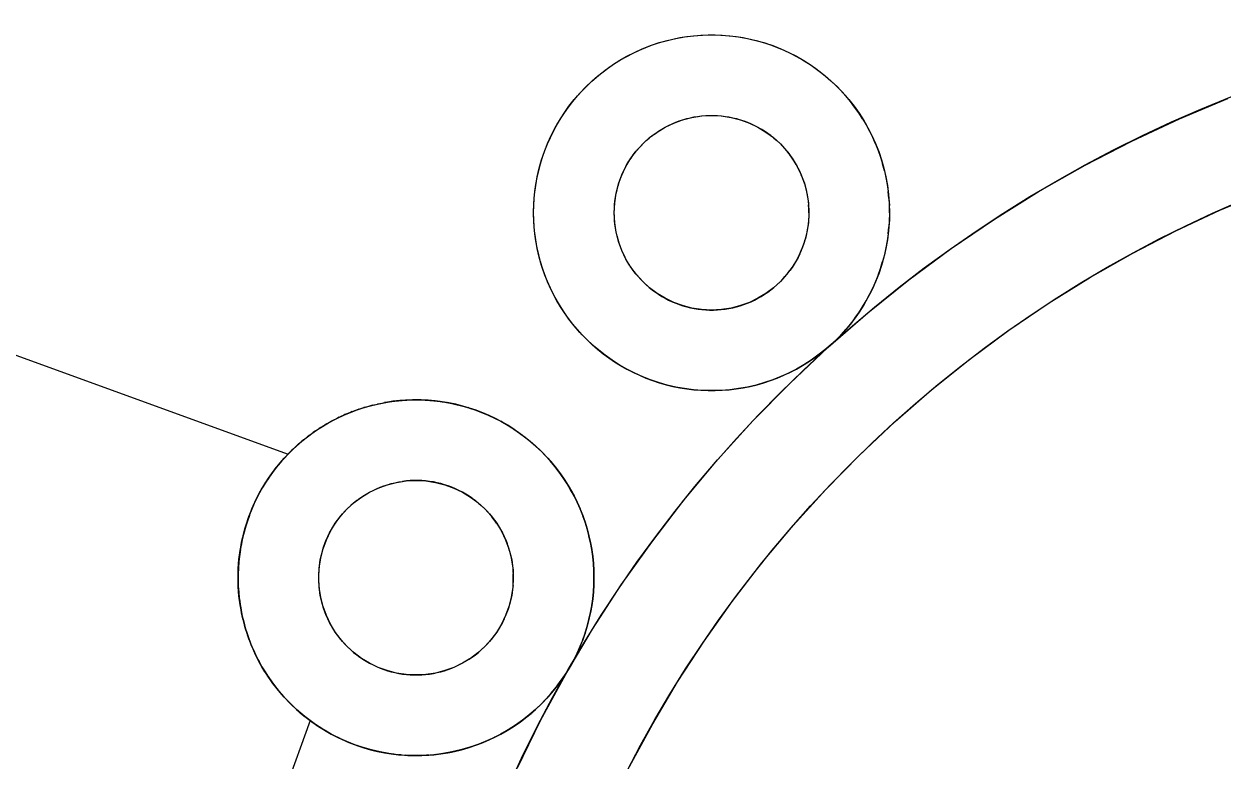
# Model space of a CAD drawing. Header units: millimetres. Extents: x -55 to 176, y -160 to 36.
# Drawn here: x -30.43 to -8.87, y 10.2 to 23.46 of the extents above; entities that cross this region are included whole.
import ezdxf

# ---------------------------------------------------------------- set-up
doc = ezdxf.new("R2010")
doc.units = ezdxf.units.MM
doc.layers.add('XY', color=7, linetype='Continuous')

msp = doc.modelspace()

# ---------------------------------------------------------------- linework, layer by layer
for centre, radius in [((0, 0), 23.8), ((-18.067, 20.065), 3.2), ((0, 0), 22), ((-18.067, 20.065), 1.75), ((-23.383, 13.5), 3.2), ((-23.383, 13.5), 1.75)]:
    msp.add_circle(centre, radius)
at = {"layer": 'XY'}
for p, q in [((-19.247, 23.039), (-19.128, 23.084)), ((-19.128, 23.084), (-19.007, 23.124)), ((-19.007, 23.124), (-18.885, 23.159)), ((-18.885, 23.159), (-18.761, 23.189)), ((-18.761, 23.189), (-18.636, 23.214)), ((-18.636, 23.214), (-18.51, 23.234)), ((-18.51, 23.234), (-18.384, 23.249)), ((-18.384, 23.249), (-18.257, 23.259)), ((-18.257, 23.259), (-18.13, 23.264)), ((-18.13, 23.264), (-18.003, 23.264)), ((-18.003, 23.264), (-17.876, 23.259)), ((-17.876, 23.259), (-17.749, 23.249)), ((-17.749, 23.249), (-17.623, 23.234)), ((-17.623, 23.234), (-17.497, 23.214)), ((-17.497, 23.214), (-17.372, 23.189)), ((-17.372, 23.189), (-17.249, 23.159)), ((-17.249, 23.159), (-17.126, 23.124)), ((-17.126, 23.124), (-17.005, 23.084)), ((-17.005, 23.084), (-16.886, 23.039)), ((-19.703, 22.815), (-19.593, 22.878)), ((-19.593, 22.878), (-19.479, 22.936)), ((-19.479, 22.936), (-19.364, 22.99)), ((-19.364, 22.99), (-19.247, 23.039)), ((-16.886, 23.039), (-16.769, 22.99)), ((-16.769, 22.99), (-16.654, 22.936)), ((-16.654, 22.936), (-16.541, 22.878)), ((-16.541, 22.878), (-16.43, 22.815)), ((-20.019, 22.6), (-19.916, 22.676)), ((-19.916, 22.676), (-19.811, 22.747)), ((-19.811, 22.747), (-19.703, 22.815)), ((-16.43, 22.815), (-16.322, 22.747)), ((-16.322, 22.747), (-16.217, 22.676)), ((-16.217, 22.676), (-16.114, 22.6)), ((-20.307, 22.35), (-20.214, 22.437)), ((-20.214, 22.437), (-20.118, 22.521)), ((-20.118, 22.521), (-20.019, 22.6)), ((-16.114, 22.6), (-16.015, 22.521)), ((-16.015, 22.521), (-15.919, 22.437)), ((-15.826, 22.35), (-15.919, 22.437)), ((-20.481, 22.165), (-20.396, 22.259)), ((-20.396, 22.259), (-20.307, 22.35)), ((-15.737, 22.259), (-15.826, 22.35)), ((-15.652, 22.165), (-15.737, 22.259)), ((-20.64, 21.966), (-20.563, 22.067)), ((-20.563, 22.067), (-20.481, 22.165)), ((-15.57, 22.067), (-15.652, 22.165)), ((-15.493, 21.966), (-15.57, 22.067)), ((-9.652, 21.755), (-8.779, 22.122)), ((-20.783, 21.756), (-20.714, 21.863)), ((-20.714, 21.863), (-20.64, 21.966)), ((-18.446, 21.773), (-18.378, 21.787)), ((-18.378, 21.787), (-18.309, 21.798)), ((-18.309, 21.798), (-18.24, 21.806)), ((-18.24, 21.806), (-18.171, 21.812)), ((-18.171, 21.812), (-18.101, 21.815)), ((-18.101, 21.815), (-18.032, 21.815)), ((-18.032, 21.815), (-17.962, 21.812)), ((-17.962, 21.812), (-17.893, 21.806)), ((-17.893, 21.806), (-17.824, 21.798)), ((-17.824, 21.798), (-17.755, 21.787)), ((-17.755, 21.787), (-17.687, 21.773)), ((-15.419, 21.863), (-15.493, 21.966)), ((-15.35, 21.756), (-15.419, 21.863)), ((-20.909, 21.535), (-20.848, 21.647)), ((-20.848, 21.647), (-20.783, 21.756)), ((-19.021, 21.532), (-18.962, 21.569)), ((-18.962, 21.569), (-18.901, 21.603)), ((-18.901, 21.603), (-18.839, 21.635)), ((-18.839, 21.635), (-18.776, 21.665)), ((-18.776, 21.665), (-18.712, 21.692)), ((-18.712, 21.692), (-18.647, 21.716)), ((-18.647, 21.716), (-18.581, 21.738)), ((-18.581, 21.738), (-18.514, 21.757)), ((-18.514, 21.757), (-18.446, 21.773)), ((-17.687, 21.773), (-17.619, 21.757)), ((-17.619, 21.757), (-17.552, 21.738)), ((-17.552, 21.738), (-17.486, 21.716)), ((-17.486, 21.716), (-17.421, 21.692)), ((-17.421, 21.692), (-17.357, 21.665)), ((-17.357, 21.665), (-17.294, 21.635)), ((-17.294, 21.635), (-17.232, 21.603)), ((-17.232, 21.603), (-17.172, 21.569)), ((-17.112, 21.532), (-17.172, 21.569)), ((-15.35, 21.756), (-15.285, 21.647)), ((-15.285, 21.647), (-15.224, 21.535)), ((-10.509, 21.354), (-9.652, 21.755)), ((-21.017, 21.304), (-20.965, 21.42)), ((-20.965, 21.42), (-20.909, 21.535)), ((-19.292, 21.315), (-19.241, 21.362)), ((-19.241, 21.362), (-19.188, 21.408)), ((-19.188, 21.408), (-19.134, 21.452)), ((-19.134, 21.452), (-19.078, 21.493)), ((-19.078, 21.493), (-19.021, 21.532)), ((-17.055, 21.493), (-17.112, 21.532)), ((-16.999, 21.452), (-17.055, 21.493)), ((-16.999, 21.452), (-16.945, 21.408)), ((-16.945, 21.408), (-16.892, 21.362)), ((-16.841, 21.315), (-16.892, 21.362)), ((-15.224, 21.535), (-15.168, 21.42)), ((-15.116, 21.304), (-15.168, 21.42)), ((-11.349, 20.92), (-10.509, 21.354)), ((-21.106, 21.066), (-21.064, 21.186)), ((-21.064, 21.186), (-21.017, 21.304)), ((-19.474, 21.105), (-19.432, 21.16)), ((-19.432, 21.16), (-19.387, 21.213)), ((-19.387, 21.213), (-19.34, 21.265)), ((-19.34, 21.265), (-19.292, 21.315)), ((-16.793, 21.265), (-16.841, 21.315)), ((-16.793, 21.265), (-16.746, 21.213)), ((-16.746, 21.213), (-16.701, 21.16)), ((-16.701, 21.16), (-16.659, 21.105)), ((-15.116, 21.304), (-15.069, 21.186)), ((-15.069, 21.186), (-15.027, 21.066)), ((-21.176, 20.821), (-21.143, 20.944)), ((-21.143, 20.944), (-21.106, 21.066)), ((-19.621, 20.869), (-19.588, 20.93)), ((-19.588, 20.93), (-19.552, 20.99)), ((-19.552, 20.99), (-19.514, 21.048)), ((-19.514, 21.048), (-19.474, 21.105)), ((-16.619, 21.048), (-16.659, 21.105)), ((-16.581, 20.99), (-16.619, 21.048)), ((-16.545, 20.93), (-16.581, 20.99)), ((-16.512, 20.869), (-16.545, 20.93)), ((-15.027, 21.066), (-14.99, 20.944)), ((-14.957, 20.821), (-14.99, 20.944)), ((-12.172, 20.452), (-11.349, 20.92)), ((-21.203, 20.697), (-21.176, 20.821)), ((-19.706, 20.678), (-19.68, 20.743)), ((-19.68, 20.743), (-19.652, 20.806)), ((-19.652, 20.806), (-19.621, 20.869)), ((-16.512, 20.869), (-16.481, 20.806)), ((-16.481, 20.806), (-16.453, 20.743)), ((-16.427, 20.678), (-16.453, 20.743)), ((-14.957, 20.821), (-14.93, 20.697)), ((-21.244, 20.446), (-21.226, 20.572)), ((-21.226, 20.572), (-21.203, 20.697)), ((-19.767, 20.479), (-19.749, 20.546)), ((-19.749, 20.546), (-19.729, 20.612)), ((-19.729, 20.612), (-19.706, 20.678)), ((-16.404, 20.612), (-16.427, 20.678)), ((-16.404, 20.612), (-16.384, 20.546)), ((-16.384, 20.546), (-16.366, 20.479)), ((-14.93, 20.697), (-14.907, 20.572)), ((-14.907, 20.572), (-14.889, 20.446)), ((-38.561, 20.407), (-25.684, 15.724)), ((-21.264, 20.192), (-21.256, 20.319)), ((-21.256, 20.319), (-21.244, 20.446)), ((-19.811, 20.204), (-19.804, 20.273)), ((-19.804, 20.273), (-19.794, 20.342)), ((-19.794, 20.342), (-19.782, 20.411)), ((-19.782, 20.411), (-19.767, 20.479)), ((-16.366, 20.479), (-16.351, 20.411)), ((-16.351, 20.411), (-16.339, 20.342)), ((-16.339, 20.342), (-16.329, 20.273)), ((-16.329, 20.273), (-16.322, 20.204)), ((-14.877, 20.319), (-14.889, 20.446)), ((-14.877, 20.319), (-14.869, 20.192)), ((-12.976, 19.952), (-12.172, 20.452)), ((-8.922, 20.11), (-8.115, 20.449)), ((-21.267, 20.065), (-21.264, 20.192)), ((-21.264, 19.938), (-21.267, 20.065)), ((-19.817, 20.065), (-19.815, 20.134)), ((-19.815, 19.995), (-19.817, 20.065)), ((-19.815, 20.134), (-19.811, 20.204)), ((-16.318, 20.134), (-16.322, 20.204)), ((-16.317, 20.065), (-16.318, 20.134)), ((-16.317, 20.065), (-16.318, 19.995)), ((-14.867, 20.065), (-14.869, 20.192)), ((-14.867, 20.065), (-14.869, 19.938)), ((-9.714, 19.739), (-8.922, 20.11)), ((-21.256, 19.811), (-21.264, 19.938)), ((-19.811, 19.926), (-19.815, 19.995)), ((-19.804, 19.857), (-19.811, 19.926)), ((-19.794, 19.788), (-19.804, 19.857)), ((-16.329, 19.857), (-16.339, 19.788)), ((-16.322, 19.926), (-16.329, 19.857)), ((-16.318, 19.995), (-16.322, 19.926)), ((-14.869, 19.938), (-14.877, 19.811)), ((-13.759, 19.42), (-12.976, 19.952)), ((-21.244, 19.684), (-21.256, 19.811)), ((-21.226, 19.558), (-21.244, 19.684)), ((-19.782, 19.719), (-19.794, 19.788)), ((-19.767, 19.651), (-19.782, 19.719)), ((-19.749, 19.584), (-19.767, 19.651)), ((-16.366, 19.651), (-16.384, 19.584)), ((-16.351, 19.719), (-16.366, 19.651)), ((-16.339, 19.788), (-16.351, 19.719)), ((-14.889, 19.684), (-14.907, 19.558)), ((-14.889, 19.684), (-14.877, 19.811)), ((-10.491, 19.337), (-9.714, 19.739)), ((-21.203, 19.433), (-21.226, 19.558)), ((-21.176, 19.309), (-21.203, 19.433)), ((-19.729, 19.518), (-19.749, 19.584)), ((-19.706, 19.452), (-19.729, 19.518)), ((-19.68, 19.387), (-19.706, 19.452)), ((-16.453, 19.387), (-16.427, 19.452)), ((-16.427, 19.452), (-16.404, 19.518)), ((-16.404, 19.518), (-16.384, 19.584)), ((-14.93, 19.433), (-14.957, 19.309)), ((-14.907, 19.558), (-14.93, 19.433)), ((-14.52, 18.858), (-13.759, 19.42)), ((-21.143, 19.186), (-21.176, 19.309)), ((-19.652, 19.324), (-19.68, 19.387)), ((-19.621, 19.261), (-19.652, 19.324)), ((-19.588, 19.2), (-19.621, 19.261)), ((-19.552, 19.14), (-19.588, 19.2)), ((-16.545, 19.2), (-16.581, 19.14)), ((-16.512, 19.261), (-16.545, 19.2)), ((-16.481, 19.324), (-16.512, 19.261)), ((-16.481, 19.324), (-16.453, 19.387)), ((-14.957, 19.309), (-14.99, 19.186)), ((-11.252, 18.905), (-10.491, 19.337)), ((-21.106, 19.064), (-21.143, 19.186)), ((-21.064, 18.944), (-21.106, 19.064)), ((-19.514, 19.082), (-19.552, 19.14)), ((-19.474, 19.025), (-19.514, 19.082)), ((-19.432, 18.97), (-19.474, 19.025)), ((-16.701, 18.97), (-16.659, 19.025)), ((-16.619, 19.082), (-16.659, 19.025)), ((-16.581, 19.14), (-16.619, 19.082)), ((-15.069, 18.944), (-15.027, 19.064)), ((-15.027, 19.064), (-14.99, 19.186)), ((-21.017, 18.826), (-21.064, 18.944)), ((-20.965, 18.709), (-21.017, 18.826)), ((-19.387, 18.917), (-19.432, 18.97)), ((-19.34, 18.865), (-19.387, 18.917)), ((-19.292, 18.815), (-19.34, 18.865)), ((-19.292, 18.815), (-19.241, 18.768)), ((-19.241, 18.768), (-19.188, 18.722)), ((-16.945, 18.722), (-16.892, 18.768)), ((-16.892, 18.768), (-16.841, 18.815)), ((-16.841, 18.815), (-16.793, 18.865)), ((-16.793, 18.865), (-16.746, 18.917)), ((-16.746, 18.917), (-16.701, 18.97)), ((-15.258, 18.266), (-14.52, 18.858)), ((-15.116, 18.826), (-15.168, 18.709)), ((-15.069, 18.944), (-15.116, 18.826)), ((-11.994, 18.443), (-11.252, 18.905)), ((-20.909, 18.595), (-20.965, 18.709)), ((-20.848, 18.483), (-20.909, 18.595)), ((-19.188, 18.722), (-19.134, 18.678)), ((-19.134, 18.678), (-19.078, 18.637)), ((-19.078, 18.637), (-19.021, 18.598)), ((-19.021, 18.598), (-18.962, 18.561)), ((-18.962, 18.561), (-18.901, 18.527)), ((-17.232, 18.527), (-17.172, 18.561)), ((-17.172, 18.561), (-17.112, 18.598)), ((-17.112, 18.598), (-17.055, 18.637)), ((-17.055, 18.637), (-16.999, 18.678)), ((-16.999, 18.678), (-16.945, 18.722)), ((-15.285, 18.483), (-15.224, 18.595)), ((-15.168, 18.709), (-15.224, 18.595)), ((-20.783, 18.374), (-20.848, 18.483)), ((-20.714, 18.267), (-20.783, 18.374)), ((-18.901, 18.527), (-18.839, 18.495)), ((-18.839, 18.495), (-18.776, 18.465)), ((-18.776, 18.465), (-18.712, 18.438)), ((-18.712, 18.438), (-18.647, 18.414)), ((-18.647, 18.414), (-18.581, 18.392)), ((-18.581, 18.392), (-18.514, 18.373)), ((-18.514, 18.373), (-18.446, 18.357)), ((-18.446, 18.357), (-18.378, 18.343)), ((-18.378, 18.343), (-18.309, 18.332)), ((-18.309, 18.332), (-18.24, 18.324)), ((-17.893, 18.324), (-17.824, 18.332)), ((-17.824, 18.332), (-17.755, 18.343)), ((-17.755, 18.343), (-17.687, 18.357)), ((-17.687, 18.357), (-17.619, 18.373)), ((-17.619, 18.373), (-17.552, 18.392)), ((-17.552, 18.392), (-17.486, 18.414)), ((-17.486, 18.414), (-17.421, 18.438)), ((-17.421, 18.438), (-17.357, 18.465)), ((-17.357, 18.465), (-17.294, 18.495)), ((-17.294, 18.495), (-17.232, 18.527)), ((-15.419, 18.267), (-15.35, 18.374)), ((-15.35, 18.374), (-15.285, 18.483)), ((-12.718, 17.951), (-11.994, 18.443)), ((-20.64, 18.163), (-20.714, 18.267)), ((-20.563, 18.063), (-20.64, 18.163)), ((-18.24, 18.324), (-18.171, 18.318)), ((-18.171, 18.318), (-18.101, 18.315)), ((-18.101, 18.315), (-18.032, 18.315)), ((-18.032, 18.315), (-17.962, 18.318)), ((-17.962, 18.318), (-17.893, 18.324)), ((-15.972, 17.645), (-15.258, 18.266)), ((-15.493, 18.163), (-15.57, 18.063)), ((-15.493, 18.163), (-15.419, 18.267)), ((-20.481, 17.965), (-20.563, 18.063)), ((-20.396, 17.871), (-20.481, 17.965)), ((-15.737, 17.871), (-15.652, 17.965)), ((-15.57, 18.063), (-15.652, 17.965)), ((-13.422, 17.432), (-12.718, 17.951)), ((-20.307, 17.78), (-20.396, 17.871)), ((-20.307, 17.78), (-20.214, 17.693)), ((-20.214, 17.693), (-20.118, 17.609)), ((-16.015, 17.609), (-15.919, 17.693)), ((-15.919, 17.693), (-15.826, 17.78)), ((-15.826, 17.78), (-15.737, 17.871)), ((-20.118, 17.609), (-20.019, 17.529)), ((-20.019, 17.529), (-19.916, 17.454)), ((-16.661, 16.996), (-15.972, 17.645)), ((-16.217, 17.454), (-16.114, 17.529)), ((-16.114, 17.529), (-16.015, 17.609)), ((-19.916, 17.454), (-19.811, 17.382)), ((-19.811, 17.382), (-19.703, 17.315)), ((-19.703, 17.315), (-19.593, 17.252)), ((-16.541, 17.252), (-16.43, 17.315)), ((-16.43, 17.315), (-16.322, 17.382)), ((-16.322, 17.382), (-16.217, 17.454)), ((-14.104, 16.884), (-13.422, 17.432)), ((-19.593, 17.252), (-19.479, 17.194)), ((-19.479, 17.194), (-19.364, 17.14)), ((-19.364, 17.14), (-19.247, 17.091)), ((-19.247, 17.091), (-19.128, 17.046)), ((-19.128, 17.046), (-19.007, 17.006)), ((-17.126, 17.006), (-17.005, 17.046)), ((-17.005, 17.046), (-16.886, 17.091)), ((-16.886, 17.091), (-16.769, 17.14)), ((-16.769, 17.14), (-16.654, 17.194)), ((-16.654, 17.194), (-16.541, 17.252)), ((-19.007, 17.006), (-18.885, 16.971)), ((-18.885, 16.971), (-18.761, 16.941)), ((-18.761, 16.941), (-18.636, 16.916)), ((-18.636, 16.916), (-18.51, 16.896)), ((-18.51, 16.896), (-18.384, 16.881)), ((-18.384, 16.881), (-18.257, 16.871)), ((-18.257, 16.871), (-18.13, 16.866)), ((-18.13, 16.866), (-18.003, 16.866)), ((-18.003, 16.866), (-17.876, 16.871)), ((-17.876, 16.871), (-17.749, 16.881)), ((-17.749, 16.881), (-17.623, 16.896)), ((-17.623, 16.896), (-17.497, 16.916)), ((-17.497, 16.916), (-17.372, 16.941)), ((-17.372, 16.941), (-17.249, 16.971)), ((-17.324, 16.32), (-16.661, 16.996)), ((-17.249, 16.971), (-17.126, 17.006)), ((-14.764, 16.31), (-14.104, 16.884)), ((-24.201, 16.594), (-24.077, 16.624)), ((-24.17, 16.602), (-24.047, 16.63)), ((-24.17, 16.602), (-24.077, 16.624)), ((-24.077, 16.624), (-23.952, 16.649)), ((-24.047, 16.63), (-24.077, 16.624)), ((-24.047, 16.63), (-23.923, 16.654)), ((-24.047, 16.63), (-23.952, 16.649)), ((-23.952, 16.649), (-23.827, 16.669)), ((-23.923, 16.654), (-23.952, 16.649)), ((-23.798, 16.673), (-23.923, 16.654)), ((-23.923, 16.654), (-23.827, 16.669)), ((-23.827, 16.669), (-23.7, 16.684)), ((-23.798, 16.673), (-23.827, 16.669)), ((-23.672, 16.687), (-23.798, 16.673)), ((-23.798, 16.673), (-23.7, 16.684)), ((-23.7, 16.684), (-23.573, 16.694)), ((-23.672, 16.687), (-23.7, 16.684)), ((-23.546, 16.696), (-23.672, 16.687)), ((-23.672, 16.687), (-23.573, 16.694)), ((-23.573, 16.694), (-23.446, 16.699)), ((-23.546, 16.696), (-23.573, 16.694)), ((-23.419, 16.7), (-23.546, 16.696)), ((-23.546, 16.696), (-23.446, 16.699)), ((-23.419, 16.7), (-23.446, 16.699)), ((-23.446, 16.699), (-23.319, 16.699)), ((-23.292, 16.699), (-23.419, 16.7)), ((-23.419, 16.7), (-23.319, 16.699)), ((-23.292, 16.699), (-23.319, 16.699)), ((-23.319, 16.699), (-23.192, 16.694)), ((-23.166, 16.693), (-23.292, 16.699)), ((-23.292, 16.699), (-23.192, 16.694)), ((-23.166, 16.693), (-23.192, 16.694)), ((-23.192, 16.694), (-23.065, 16.684)), ((-23.04, 16.682), (-23.166, 16.693)), ((-23.166, 16.693), (-23.065, 16.684)), ((-23.04, 16.682), (-23.065, 16.684)), ((-23.065, 16.684), (-22.939, 16.669)), ((-22.914, 16.666), (-23.04, 16.682)), ((-23.04, 16.682), (-22.939, 16.669)), ((-22.914, 16.666), (-22.939, 16.669)), ((-22.939, 16.669), (-22.813, 16.649)), ((-22.79, 16.645), (-22.914, 16.666)), ((-22.914, 16.666), (-22.813, 16.649)), ((-22.79, 16.645), (-22.813, 16.649)), ((-22.813, 16.649), (-22.688, 16.624)), ((-22.666, 16.619), (-22.79, 16.645)), ((-22.79, 16.645), (-22.688, 16.624)), ((-22.666, 16.619), (-22.688, 16.624)), ((-22.688, 16.624), (-22.565, 16.594)), ((-22.543, 16.588), (-22.666, 16.619)), ((-22.666, 16.619), (-22.565, 16.594)), ((-24.796, 16.371), (-24.68, 16.425)), ((-24.764, 16.386), (-24.649, 16.439)), ((-24.764, 16.386), (-24.68, 16.425)), ((-24.68, 16.425), (-24.563, 16.474)), ((-24.649, 16.439), (-24.68, 16.425)), ((-24.649, 16.439), (-24.532, 16.487)), ((-24.649, 16.439), (-24.563, 16.474)), ((-24.563, 16.474), (-24.444, 16.519)), ((-24.532, 16.487), (-24.563, 16.474)), ((-24.532, 16.487), (-24.413, 16.53)), ((-24.532, 16.487), (-24.444, 16.519)), ((-24.444, 16.519), (-24.323, 16.559)), ((-24.413, 16.53), (-24.444, 16.519)), ((-24.413, 16.53), (-24.292, 16.568)), ((-24.413, 16.53), (-24.323, 16.559)), ((-24.323, 16.559), (-24.201, 16.594)), ((-24.292, 16.568), (-24.323, 16.559)), ((-24.292, 16.568), (-24.17, 16.602)), ((-24.292, 16.568), (-24.201, 16.594)), ((-24.17, 16.602), (-24.201, 16.594)), ((-22.543, 16.588), (-22.565, 16.594)), ((-22.565, 16.594), (-22.442, 16.559)), ((-22.422, 16.552), (-22.543, 16.588)), ((-22.543, 16.588), (-22.442, 16.559)), ((-22.422, 16.552), (-22.442, 16.559)), ((-22.442, 16.559), (-22.322, 16.519)), ((-22.302, 16.512), (-22.422, 16.552)), ((-22.422, 16.552), (-22.322, 16.519)), ((-22.302, 16.512), (-22.322, 16.519)), ((-22.322, 16.519), (-22.202, 16.474)), ((-22.183, 16.467), (-22.302, 16.512)), ((-22.302, 16.512), (-22.202, 16.474)), ((-22.183, 16.467), (-22.202, 16.474)), ((-22.202, 16.474), (-22.085, 16.425)), ((-22.067, 16.417), (-22.183, 16.467)), ((-22.183, 16.467), (-22.085, 16.425)), ((-22.067, 16.417), (-22.085, 16.425)), ((-22.085, 16.425), (-21.97, 16.371)), ((-21.953, 16.363), (-22.067, 16.417)), ((-22.067, 16.417), (-21.97, 16.371)), ((-25.233, 16.111), (-25.127, 16.183)), ((-25.202, 16.133), (-25.096, 16.203)), ((-25.202, 16.133), (-25.127, 16.183)), ((-25.127, 16.183), (-25.019, 16.25)), ((-25.096, 16.203), (-25.127, 16.183)), ((-25.096, 16.203), (-24.988, 16.268)), ((-25.096, 16.203), (-25.019, 16.25)), ((-25.019, 16.25), (-24.909, 16.313)), ((-24.988, 16.268), (-25.019, 16.25)), ((-24.988, 16.268), (-24.877, 16.329)), ((-24.988, 16.268), (-24.909, 16.313)), ((-24.909, 16.313), (-24.796, 16.371)), ((-24.877, 16.329), (-24.909, 16.313)), ((-24.877, 16.329), (-24.764, 16.386)), ((-24.877, 16.329), (-24.796, 16.371)), ((-24.764, 16.386), (-24.796, 16.371)), ((-21.953, 16.363), (-21.97, 16.371)), ((-21.97, 16.371), (-21.857, 16.313)), ((-21.841, 16.304), (-21.953, 16.363)), ((-21.953, 16.363), (-21.857, 16.313)), ((-21.841, 16.304), (-21.857, 16.313)), ((-21.857, 16.313), (-21.746, 16.25)), ((-21.731, 16.241), (-21.841, 16.304)), ((-21.841, 16.304), (-21.746, 16.25)), ((-21.731, 16.241), (-21.746, 16.25)), ((-21.746, 16.25), (-21.638, 16.183)), ((-21.624, 16.173), (-21.731, 16.241)), ((-21.731, 16.241), (-21.638, 16.183)), ((-21.624, 16.173), (-21.638, 16.183)), ((-21.638, 16.183), (-21.533, 16.111)), ((-17.959, 15.618), (-17.324, 16.32)), ((-15.401, 15.71), (-14.764, 16.31)), ((-25.501, 15.899), (-25.404, 15.981)), ((-25.434, 15.956), (-25.335, 16.035)), ((-25.404, 15.981), (-25.434, 15.956)), ((-25.404, 15.981), (-25.305, 16.059)), ((-25.404, 15.981), (-25.335, 16.035)), ((-25.335, 16.035), (-25.233, 16.111)), ((-25.305, 16.059), (-25.335, 16.035)), ((-25.305, 16.059), (-25.202, 16.133)), ((-25.305, 16.059), (-25.233, 16.111)), ((-25.202, 16.133), (-25.233, 16.111)), ((-21.624, 16.173), (-21.519, 16.102)), ((-21.624, 16.173), (-21.533, 16.111)), ((-21.519, 16.102), (-21.533, 16.111)), ((-21.533, 16.111), (-21.43, 16.035)), ((-21.519, 16.102), (-21.418, 16.026)), ((-21.519, 16.102), (-21.43, 16.035)), ((-21.418, 16.026), (-21.43, 16.035)), ((-21.43, 16.035), (-21.331, 15.956)), ((-21.418, 16.026), (-21.32, 15.946)), ((-21.418, 16.026), (-21.331, 15.956)), ((-25.712, 15.694), (-25.623, 15.785)), ((-25.684, 15.724), (-25.594, 15.813)), ((-25.684, 15.724), (-25.623, 15.785)), ((-25.623, 15.785), (-25.53, 15.872)), ((-25.594, 15.813), (-25.623, 15.785)), ((-25.594, 15.813), (-25.501, 15.899)), ((-25.594, 15.813), (-25.53, 15.872)), ((-25.53, 15.872), (-25.434, 15.956)), ((-25.501, 15.899), (-25.53, 15.872)), ((-25.501, 15.899), (-25.434, 15.956)), ((-21.32, 15.946), (-21.331, 15.956)), ((-21.331, 15.956), (-21.235, 15.872)), ((-21.32, 15.946), (-21.225, 15.863)), ((-21.32, 15.946), (-21.235, 15.872)), ((-21.225, 15.863), (-21.235, 15.872)), ((-21.235, 15.872), (-21.143, 15.785)), ((-21.225, 15.863), (-21.133, 15.776)), ((-21.225, 15.863), (-21.143, 15.785)), ((-21.133, 15.776), (-21.143, 15.785)), ((-21.053, 15.694), (-21.143, 15.785)), ((-21.133, 15.776), (-21.045, 15.685)), ((-21.133, 15.776), (-21.053, 15.694)), ((-25.826, 15.567), (-25.895, 15.482)), ((-25.879, 15.502), (-25.797, 15.6)), ((-25.879, 15.502), (-25.826, 15.567)), ((-25.756, 15.646), (-25.826, 15.567)), ((-25.797, 15.6), (-25.826, 15.567)), ((-25.684, 15.724), (-25.797, 15.6)), ((-25.797, 15.6), (-25.712, 15.694)), ((-25.797, 15.6), (-25.756, 15.646)), ((-25.684, 15.724), (-25.756, 15.646)), ((-25.684, 15.724), (-25.712, 15.694)), ((-21.045, 15.685), (-21.053, 15.694)), ((-20.968, 15.6), (-21.053, 15.694)), ((-21.045, 15.685), (-20.96, 15.591)), ((-21.045, 15.685), (-20.968, 15.6)), ((-20.96, 15.591), (-20.968, 15.6)), ((-20.887, 15.502), (-20.968, 15.6)), ((-20.96, 15.591), (-20.879, 15.493)), ((-20.96, 15.591), (-20.887, 15.502)), ((-18.565, 14.892), (-17.959, 15.618)), ((-16.013, 15.086), (-15.401, 15.71)), ((-26.03, 15.298), (-25.956, 15.401)), ((-25.961, 15.395), (-26.024, 15.307)), ((-25.895, 15.482), (-25.961, 15.395)), ((-25.956, 15.401), (-25.961, 15.395)), ((-25.956, 15.401), (-25.879, 15.502)), ((-25.956, 15.401), (-25.895, 15.482)), ((-25.879, 15.502), (-25.895, 15.482)), ((-20.879, 15.493), (-20.887, 15.502)), ((-20.809, 15.401), (-20.887, 15.502)), ((-20.879, 15.493), (-20.802, 15.393)), ((-20.879, 15.493), (-20.809, 15.401)), ((-20.802, 15.393), (-20.809, 15.401)), ((-20.735, 15.298), (-20.809, 15.401)), ((-20.802, 15.393), (-20.73, 15.289)), ((-20.802, 15.393), (-20.735, 15.298)), ((-26.141, 15.123), (-26.195, 15.028)), ((-26.165, 15.082), (-26.099, 15.191)), ((-26.165, 15.082), (-26.141, 15.123)), ((-26.084, 15.216), (-26.141, 15.123)), ((-26.099, 15.191), (-26.141, 15.123)), ((-26.099, 15.191), (-26.03, 15.298)), ((-26.099, 15.191), (-26.084, 15.216)), ((-26.024, 15.307), (-26.084, 15.216)), ((-26.03, 15.298), (-26.084, 15.216)), ((-26.03, 15.298), (-26.024, 15.307)), ((-24.155, 15.07), (-24.092, 15.1)), ((-24.092, 15.1), (-24.028, 15.127)), ((-24.028, 15.127), (-23.963, 15.151)), ((-23.963, 15.151), (-23.897, 15.173)), ((-23.897, 15.173), (-23.83, 15.192)), ((-23.83, 15.192), (-23.762, 15.208)), ((-23.762, 15.208), (-23.694, 15.222)), ((-23.694, 15.222), (-23.625, 15.233)), ((-23.556, 15.241), (-23.625, 15.233)), ((-23.487, 15.247), (-23.556, 15.241)), ((-23.417, 15.25), (-23.487, 15.247)), ((-23.348, 15.25), (-23.417, 15.25)), ((-23.278, 15.247), (-23.348, 15.25)), ((-23.209, 15.241), (-23.278, 15.247)), ((-23.14, 15.233), (-23.209, 15.241)), ((-23.071, 15.222), (-23.14, 15.233)), ((-23.003, 15.208), (-23.071, 15.222)), ((-22.935, 15.192), (-23.003, 15.208)), ((-22.868, 15.173), (-22.935, 15.192)), ((-22.802, 15.151), (-22.868, 15.173)), ((-22.737, 15.127), (-22.802, 15.151)), ((-22.673, 15.1), (-22.737, 15.127)), ((-22.61, 15.07), (-22.673, 15.1)), ((-20.73, 15.289), (-20.735, 15.298)), ((-20.666, 15.191), (-20.735, 15.298)), ((-20.73, 15.289), (-20.661, 15.183)), ((-20.73, 15.289), (-20.666, 15.191)), ((-20.661, 15.183), (-20.666, 15.191)), ((-20.601, 15.082), (-20.666, 15.191)), ((-20.661, 15.183), (-20.596, 15.074)), ((-20.661, 15.183), (-20.601, 15.082)), ((-26.245, 14.931), (-26.292, 14.833)), ((-26.281, 14.856), (-26.225, 14.97)), ((-26.281, 14.856), (-26.245, 14.931)), ((-26.195, 15.028), (-26.245, 14.931)), ((-26.225, 14.97), (-26.245, 14.931)), ((-26.165, 15.082), (-26.225, 14.97)), ((-26.225, 14.97), (-26.195, 15.028)), ((-26.165, 15.082), (-26.195, 15.028)), ((-24.45, 14.887), (-24.505, 14.843)), ((-24.45, 14.887), (-24.394, 14.928)), ((-24.394, 14.928), (-24.337, 14.967)), ((-24.337, 14.967), (-24.278, 15.004)), ((-24.278, 15.004), (-24.217, 15.038)), ((-24.217, 15.038), (-24.155, 15.07)), ((-22.548, 15.038), (-22.61, 15.07)), ((-22.488, 15.004), (-22.548, 15.038)), ((-22.429, 14.967), (-22.488, 15.004)), ((-22.371, 14.928), (-22.429, 14.967)), ((-22.371, 14.928), (-22.315, 14.887)), ((-22.315, 14.887), (-22.261, 14.843)), ((-20.596, 15.074), (-20.601, 15.082)), ((-20.54, 14.97), (-20.601, 15.082)), ((-20.596, 15.074), (-20.536, 14.962)), ((-20.596, 15.074), (-20.54, 14.97)), ((-20.536, 14.962), (-20.54, 14.97)), ((-20.484, 14.856), (-20.54, 14.97)), ((-20.536, 14.962), (-20.481, 14.849)), ((-20.536, 14.962), (-20.484, 14.856)), ((-19.143, 14.142), (-18.565, 14.892)), ((-16.6, 14.437), (-16.013, 15.086)), ((-26.38, 14.621), (-26.333, 14.739)), ((-26.336, 14.733), (-26.376, 14.631)), ((-26.292, 14.833), (-26.336, 14.733)), ((-26.333, 14.739), (-26.336, 14.733)), ((-26.333, 14.739), (-26.281, 14.856)), ((-26.333, 14.739), (-26.292, 14.833)), ((-26.281, 14.856), (-26.292, 14.833)), ((-24.703, 14.648), (-24.656, 14.7)), ((-24.656, 14.7), (-24.608, 14.75)), ((-24.608, 14.75), (-24.557, 14.797)), ((-24.505, 14.843), (-24.557, 14.797)), ((-22.261, 14.843), (-22.208, 14.797)), ((-22.158, 14.75), (-22.208, 14.797)), ((-22.109, 14.7), (-22.158, 14.75)), ((-22.109, 14.7), (-22.062, 14.648)), ((-20.481, 14.849), (-20.484, 14.856)), ((-20.432, 14.739), (-20.484, 14.856)), ((-20.481, 14.849), (-20.43, 14.733)), ((-20.481, 14.849), (-20.432, 14.739)), ((-20.43, 14.733), (-20.432, 14.739)), ((-20.385, 14.621), (-20.432, 14.739)), ((-20.43, 14.733), (-20.383, 14.615)), ((-20.43, 14.733), (-20.385, 14.621)), ((-26.46, 14.379), (-26.422, 14.501)), ((-26.413, 14.529), (-26.446, 14.425)), ((-26.422, 14.501), (-26.446, 14.425)), ((-26.38, 14.621), (-26.422, 14.501)), ((-26.422, 14.501), (-26.413, 14.529)), ((-26.376, 14.631), (-26.413, 14.529)), ((-26.38, 14.621), (-26.413, 14.529)), ((-26.38, 14.621), (-26.376, 14.631)), ((-24.868, 14.425), (-24.83, 14.483)), ((-24.83, 14.483), (-24.79, 14.54)), ((-24.79, 14.54), (-24.748, 14.595)), ((-24.748, 14.595), (-24.703, 14.648)), ((-22.062, 14.648), (-22.018, 14.595)), ((-21.975, 14.54), (-22.018, 14.595)), ((-21.935, 14.483), (-21.975, 14.54)), ((-21.935, 14.483), (-21.897, 14.425)), ((-20.383, 14.615), (-20.385, 14.621)), ((-20.343, 14.501), (-20.385, 14.621)), ((-20.342, 14.496), (-20.383, 14.615)), ((-20.383, 14.615), (-20.343, 14.501)), ((-20.342, 14.496), (-20.343, 14.501)), ((-20.306, 14.379), (-20.343, 14.501)), ((-20.342, 14.496), (-20.305, 14.375)), ((-20.342, 14.496), (-20.306, 14.379)), ((-26.492, 14.256), (-26.52, 14.132)), ((-26.476, 14.32), (-26.502, 14.214)), ((-26.492, 14.256), (-26.502, 14.214)), ((-26.492, 14.256), (-26.46, 14.379)), ((-26.492, 14.256), (-26.476, 14.32)), ((-26.446, 14.425), (-26.476, 14.32)), ((-26.46, 14.379), (-26.476, 14.32)), ((-26.46, 14.379), (-26.446, 14.425)), ((-24.996, 14.178), (-24.968, 14.241)), ((-24.968, 14.241), (-24.937, 14.304)), ((-24.937, 14.304), (-24.904, 14.365)), ((-24.904, 14.365), (-24.868, 14.425)), ((-21.897, 14.425), (-21.861, 14.365)), ((-21.861, 14.365), (-21.828, 14.304)), ((-21.828, 14.304), (-21.797, 14.241)), ((-21.797, 14.241), (-21.769, 14.178)), ((-20.305, 14.375), (-20.306, 14.379)), ((-20.273, 14.256), (-20.306, 14.379)), ((-20.305, 14.375), (-20.272, 14.252)), ((-20.305, 14.375), (-20.273, 14.256)), ((-20.272, 14.252), (-20.273, 14.256)), ((-20.246, 14.132), (-20.273, 14.256)), ((-20.245, 14.129), (-20.272, 14.252)), ((-20.272, 14.252), (-20.246, 14.132)), ((-17.161, 13.766), (-16.6, 14.437)), ((-26.524, 14.108), (-26.543, 14)), ((-26.542, 14.007), (-26.52, 14.132)), ((-26.542, 14.007), (-26.524, 14.108)), ((-26.502, 14.214), (-26.524, 14.108)), ((-26.52, 14.132), (-26.524, 14.108)), ((-26.52, 14.132), (-26.502, 14.214)), ((-25.065, 13.981), (-25.045, 14.047)), ((-25.045, 14.047), (-25.022, 14.113)), ((-25.022, 14.113), (-24.996, 14.178)), ((-21.769, 14.178), (-21.744, 14.113)), ((-21.721, 14.047), (-21.744, 14.113)), ((-21.7, 13.981), (-21.721, 14.047)), ((-20.245, 14.129), (-20.246, 14.132)), ((-20.223, 14.007), (-20.246, 14.132)), ((-20.245, 14.129), (-20.223, 14.004)), ((-20.245, 14.129), (-20.223, 14.007)), ((-19.69, 13.37), (-19.143, 14.142)), ((-26.573, 13.754), (-26.56, 13.881)), ((-26.559, 13.892), (-26.57, 13.784)), ((-26.56, 13.881), (-26.57, 13.784)), ((-26.542, 14.007), (-26.56, 13.881)), ((-26.56, 13.881), (-26.559, 13.892)), ((-26.543, 14), (-26.559, 13.892)), ((-26.542, 14.007), (-26.543, 14)), ((-25.111, 13.777), (-25.098, 13.846)), ((-25.098, 13.846), (-25.083, 13.914)), ((-25.083, 13.914), (-25.065, 13.981)), ((-21.7, 13.981), (-21.682, 13.914)), ((-21.682, 13.914), (-21.667, 13.846)), ((-21.667, 13.846), (-21.655, 13.777)), ((-20.223, 14.004), (-20.223, 14.007)), ((-20.205, 13.881), (-20.223, 14.007)), ((-20.223, 14.004), (-20.205, 13.879)), ((-20.223, 14.004), (-20.205, 13.881)), ((-20.205, 13.879), (-20.205, 13.881)), ((-20.193, 13.754), (-20.205, 13.881)), ((-20.205, 13.879), (-20.193, 13.753)), ((-20.205, 13.879), (-20.193, 13.754)), ((-26.58, 13.627), (-26.583, 13.5)), ((-26.578, 13.675), (-26.582, 13.566)), ((-26.58, 13.627), (-26.582, 13.566)), ((-26.58, 13.627), (-26.573, 13.754)), ((-26.58, 13.627), (-26.578, 13.675)), ((-26.57, 13.784), (-26.578, 13.675)), ((-26.573, 13.754), (-26.578, 13.675)), ((-26.573, 13.754), (-26.57, 13.784)), ((-25.131, 13.57), (-25.127, 13.639)), ((-25.127, 13.639), (-25.12, 13.708)), ((-25.12, 13.708), (-25.111, 13.777)), ((-21.655, 13.777), (-21.645, 13.708)), ((-21.645, 13.708), (-21.638, 13.639)), ((-21.638, 13.639), (-21.634, 13.57)), ((-20.193, 13.753), (-20.193, 13.754)), ((-20.185, 13.627), (-20.193, 13.754)), ((-20.193, 13.753), (-20.185, 13.627)), ((-20.185, 13.627), (-20.183, 13.5)), ((-20.183, 13.5), (-20.185, 13.627)), ((-17.695, 13.072), (-17.161, 13.766)), ((-26.583, 13.5), (-26.582, 13.566)), ((-26.58, 13.373), (-26.583, 13.5)), ((-26.583, 13.5), (-26.582, 13.457)), ((-26.582, 13.566), (-26.582, 13.457)), ((-26.58, 13.373), (-26.582, 13.457)), ((-26.582, 13.457), (-26.579, 13.348)), ((-26.58, 13.373), (-26.573, 13.246)), ((-26.58, 13.373), (-26.579, 13.348)), ((-25.133, 13.5), (-25.131, 13.57)), ((-25.131, 13.43), (-25.133, 13.5)), ((-25.127, 13.361), (-25.131, 13.43)), ((-21.638, 13.361), (-21.634, 13.43)), ((-21.633, 13.5), (-21.634, 13.57)), ((-21.634, 13.43), (-21.633, 13.5)), ((-20.185, 13.374), (-20.193, 13.248)), ((-20.193, 13.248), (-20.185, 13.373)), ((-20.193, 13.246), (-20.185, 13.373)), ((-20.185, 13.374), (-20.183, 13.5)), ((-20.185, 13.373), (-20.183, 13.5)), ((-20.185, 13.374), (-20.185, 13.373)), ((-26.573, 13.246), (-26.579, 13.348)), ((-26.579, 13.348), (-26.572, 13.24)), ((-26.56, 13.119), (-26.573, 13.246)), ((-26.573, 13.246), (-26.572, 13.24)), ((-26.572, 13.24), (-26.561, 13.131)), ((-25.12, 13.292), (-25.127, 13.361)), ((-25.111, 13.223), (-25.12, 13.292)), ((-25.098, 13.154), (-25.111, 13.223)), ((-21.655, 13.223), (-21.667, 13.154)), ((-21.645, 13.292), (-21.655, 13.223)), ((-21.638, 13.361), (-21.645, 13.292)), ((-20.206, 12.576), (-19.69, 13.37)), ((-20.193, 13.248), (-20.205, 13.122)), ((-20.205, 13.122), (-20.193, 13.246)), ((-20.205, 13.119), (-20.193, 13.246)), ((-20.193, 13.248), (-20.193, 13.246)), ((-26.56, 13.119), (-26.561, 13.131)), ((-26.561, 13.131), (-26.547, 13.023)), ((-26.542, 12.993), (-26.56, 13.119)), ((-26.56, 13.119), (-26.547, 13.023)), ((-26.542, 12.993), (-26.547, 13.023)), ((-26.547, 13.023), (-26.529, 12.916)), ((-26.542, 12.993), (-26.52, 12.868)), ((-26.542, 12.993), (-26.529, 12.916)), ((-25.083, 13.086), (-25.098, 13.154)), ((-25.065, 13.019), (-25.083, 13.086)), ((-25.045, 12.953), (-25.065, 13.019)), ((-25.022, 12.887), (-25.045, 12.953)), ((-21.721, 12.953), (-21.744, 12.887)), ((-21.7, 13.019), (-21.721, 12.953)), ((-21.682, 13.086), (-21.7, 13.019)), ((-21.667, 13.154), (-21.682, 13.086)), ((-20.246, 12.868), (-20.223, 12.993)), ((-20.222, 12.997), (-20.245, 12.873)), ((-20.245, 12.873), (-20.223, 12.993)), ((-20.223, 12.993), (-20.205, 13.119)), ((-20.222, 12.997), (-20.223, 12.993)), ((-20.205, 13.122), (-20.222, 12.997)), ((-20.222, 12.997), (-20.205, 13.119)), ((-20.205, 13.122), (-20.205, 13.119)), ((-18.201, 12.359), (-17.695, 13.072)), ((-26.52, 12.868), (-26.529, 12.916)), ((-26.529, 12.916), (-26.507, 12.809)), ((-26.492, 12.744), (-26.52, 12.868)), ((-26.52, 12.868), (-26.507, 12.809)), ((-26.492, 12.744), (-26.507, 12.809)), ((-26.507, 12.809), (-26.482, 12.703)), ((-26.492, 12.744), (-26.46, 12.621)), ((-26.492, 12.744), (-26.482, 12.703)), ((-24.996, 12.822), (-25.022, 12.887)), ((-24.968, 12.759), (-24.996, 12.822)), ((-24.937, 12.696), (-24.968, 12.759)), ((-21.797, 12.759), (-21.828, 12.696)), ((-21.797, 12.759), (-21.769, 12.822)), ((-21.769, 12.822), (-21.744, 12.887)), ((-20.306, 12.621), (-20.273, 12.744)), ((-20.272, 12.75), (-20.304, 12.628)), ((-20.304, 12.628), (-20.273, 12.744)), ((-20.273, 12.744), (-20.246, 12.868)), ((-20.272, 12.75), (-20.273, 12.744)), ((-20.272, 12.75), (-20.245, 12.873)), ((-20.272, 12.75), (-20.246, 12.868)), ((-20.245, 12.873), (-20.246, 12.868)), ((-26.46, 12.621), (-26.482, 12.703)), ((-26.482, 12.703), (-26.453, 12.598)), ((-26.422, 12.499), (-26.46, 12.621)), ((-26.46, 12.621), (-26.453, 12.598)), ((-26.422, 12.499), (-26.453, 12.598)), ((-26.453, 12.598), (-26.42, 12.494)), ((-24.904, 12.635), (-24.937, 12.696)), ((-24.868, 12.575), (-24.904, 12.635)), ((-24.83, 12.517), (-24.868, 12.575)), ((-24.79, 12.46), (-24.83, 12.517)), ((-21.935, 12.517), (-21.975, 12.46)), ((-21.897, 12.575), (-21.935, 12.517)), ((-21.861, 12.635), (-21.897, 12.575)), ((-21.828, 12.696), (-21.861, 12.635)), ((-20.69, 11.763), (-20.206, 12.576)), ((-20.343, 12.499), (-20.306, 12.621)), ((-20.304, 12.628), (-20.341, 12.507)), ((-20.341, 12.507), (-20.306, 12.621)), ((-20.304, 12.628), (-20.306, 12.621)), ((-26.38, 12.379), (-26.422, 12.499)), ((-26.422, 12.499), (-26.42, 12.494)), ((-26.42, 12.494), (-26.384, 12.391)), ((-26.38, 12.379), (-26.384, 12.391)), ((-26.384, 12.391), (-26.345, 12.289)), ((-26.333, 12.261), (-26.38, 12.379)), ((-26.38, 12.379), (-26.345, 12.289)), ((-24.748, 12.405), (-24.79, 12.46)), ((-24.703, 12.352), (-24.748, 12.405)), ((-24.656, 12.3), (-24.703, 12.352)), ((-24.608, 12.25), (-24.656, 12.3)), ((-22.158, 12.25), (-22.109, 12.3)), ((-22.062, 12.352), (-22.109, 12.3)), ((-22.018, 12.405), (-22.062, 12.352)), ((-21.975, 12.46), (-22.018, 12.405)), ((-20.432, 12.261), (-20.385, 12.379)), ((-20.382, 12.388), (-20.428, 12.27)), ((-20.428, 12.27), (-20.385, 12.379)), ((-20.385, 12.379), (-20.343, 12.499)), ((-20.382, 12.388), (-20.385, 12.379)), ((-20.341, 12.507), (-20.382, 12.388)), ((-20.382, 12.388), (-20.343, 12.499)), ((-20.341, 12.507), (-20.343, 12.499)), ((-18.678, 11.625), (-18.201, 12.359)), ((-26.333, 12.261), (-26.345, 12.289)), ((-26.345, 12.289), (-26.302, 12.189)), ((-26.333, 12.261), (-26.281, 12.144)), ((-26.333, 12.261), (-26.302, 12.189)), ((-26.281, 12.144), (-26.302, 12.189)), ((-26.302, 12.189), (-26.255, 12.09)), ((-26.225, 12.03), (-26.281, 12.144)), ((-26.281, 12.144), (-26.255, 12.09)), ((-26.225, 12.03), (-26.255, 12.09)), ((-26.255, 12.09), (-26.206, 11.993)), ((-24.608, 12.25), (-24.557, 12.203)), ((-24.557, 12.203), (-24.505, 12.157)), ((-24.505, 12.157), (-24.45, 12.113)), ((-24.45, 12.113), (-24.394, 12.072)), ((-22.371, 12.072), (-22.315, 12.113)), ((-22.315, 12.113), (-22.261, 12.157)), ((-22.261, 12.157), (-22.208, 12.203)), ((-22.208, 12.203), (-22.158, 12.25)), ((-20.54, 12.03), (-20.484, 12.144)), ((-20.479, 12.155), (-20.534, 12.042)), ((-20.534, 12.042), (-20.484, 12.144)), ((-20.484, 12.144), (-20.432, 12.261)), ((-20.479, 12.155), (-20.484, 12.144)), ((-20.479, 12.155), (-20.428, 12.27)), ((-20.479, 12.155), (-20.432, 12.261)), ((-20.428, 12.27), (-20.432, 12.261)), ((-26.165, 11.918), (-26.225, 12.03)), ((-26.225, 12.03), (-26.206, 11.993)), ((-26.165, 11.918), (-26.206, 11.993)), ((-26.206, 11.993), (-26.153, 11.898)), ((-26.099, 11.809), (-26.165, 11.918)), ((-26.165, 11.918), (-26.153, 11.898)), ((-26.099, 11.809), (-26.153, 11.898)), ((-26.153, 11.898), (-26.097, 11.805)), ((-24.394, 12.072), (-24.337, 12.033)), ((-24.337, 12.033), (-24.278, 11.996)), ((-24.278, 11.996), (-24.217, 11.962)), ((-24.217, 11.962), (-24.155, 11.93)), ((-24.155, 11.93), (-24.092, 11.9)), ((-24.092, 11.9), (-24.028, 11.873)), ((-24.028, 11.873), (-23.963, 11.849)), ((-22.802, 11.849), (-22.737, 11.873)), ((-22.737, 11.873), (-22.673, 11.9)), ((-22.673, 11.9), (-22.61, 11.93)), ((-22.548, 11.962), (-22.61, 11.93)), ((-22.488, 11.996), (-22.548, 11.962)), ((-22.429, 12.033), (-22.488, 11.996)), ((-22.429, 12.033), (-22.371, 12.072)), ((-20.666, 11.809), (-20.601, 11.918)), ((-20.594, 11.93), (-20.658, 11.822)), ((-20.658, 11.822), (-20.601, 11.918)), ((-20.601, 11.918), (-20.54, 12.03)), ((-20.594, 11.93), (-20.601, 11.918)), ((-20.534, 12.042), (-20.594, 11.93)), ((-20.594, 11.93), (-20.54, 12.03)), ((-20.534, 12.042), (-20.54, 12.03)), ((-26.099, 11.809), (-26.03, 11.702)), ((-26.099, 11.809), (-26.097, 11.805)), ((-26.097, 11.805), (-26.037, 11.713)), ((-26.03, 11.702), (-26.037, 11.713)), ((-26.037, 11.713), (-25.975, 11.624)), ((-25.956, 11.599), (-26.03, 11.702)), ((-26.03, 11.702), (-25.975, 11.624)), ((-23.963, 11.849), (-23.897, 11.827)), ((-23.897, 11.827), (-23.83, 11.808)), ((-23.83, 11.808), (-23.762, 11.792)), ((-23.762, 11.792), (-23.694, 11.778)), ((-23.694, 11.778), (-23.625, 11.767)), ((-23.625, 11.767), (-23.556, 11.759)), ((-23.556, 11.759), (-23.487, 11.753)), ((-23.487, 11.753), (-23.417, 11.75)), ((-23.417, 11.75), (-23.348, 11.75)), ((-23.348, 11.75), (-23.278, 11.753)), ((-23.278, 11.753), (-23.209, 11.759)), ((-23.209, 11.759), (-23.14, 11.767)), ((-23.14, 11.767), (-23.071, 11.778)), ((-23.071, 11.778), (-23.003, 11.792)), ((-23.003, 11.792), (-22.935, 11.808)), ((-22.935, 11.808), (-22.868, 11.827)), ((-22.868, 11.827), (-22.802, 11.849)), ((-21.141, 10.931), (-20.69, 11.763)), ((-20.809, 11.599), (-20.735, 11.702)), ((-20.726, 11.716), (-20.799, 11.612)), ((-20.799, 11.612), (-20.735, 11.702)), ((-20.735, 11.702), (-20.666, 11.809)), ((-20.726, 11.716), (-20.735, 11.702)), ((-20.658, 11.822), (-20.726, 11.716)), ((-20.726, 11.716), (-20.666, 11.809)), ((-20.658, 11.822), (-20.666, 11.809)), ((-25.956, 11.599), (-25.975, 11.624)), ((-25.975, 11.624), (-25.909, 11.536)), ((-25.879, 11.498), (-25.956, 11.599)), ((-25.956, 11.599), (-25.909, 11.536)), ((-25.879, 11.498), (-25.909, 11.536)), ((-25.909, 11.536), (-25.841, 11.452)), ((-25.797, 11.4), (-25.879, 11.498)), ((-25.879, 11.498), (-25.841, 11.452)), ((-25.797, 11.4), (-25.841, 11.452)), ((-25.841, 11.452), (-25.77, 11.369)), ((-20.968, 11.4), (-20.887, 11.498)), ((-20.956, 11.414), (-20.875, 11.512)), ((-20.956, 11.414), (-20.887, 11.498)), ((-20.887, 11.498), (-20.809, 11.599)), ((-20.875, 11.512), (-20.887, 11.498)), ((-20.875, 11.512), (-20.799, 11.612)), ((-20.875, 11.512), (-20.809, 11.599)), ((-20.799, 11.612), (-20.809, 11.599)), ((-19.125, 10.873), (-18.678, 11.625)), ((-25.712, 11.306), (-25.797, 11.4)), ((-25.797, 11.4), (-25.77, 11.369)), ((-25.712, 11.306), (-25.77, 11.369)), ((-25.77, 11.369), (-25.696, 11.289)), ((-25.712, 11.306), (-25.623, 11.215)), ((-25.712, 11.306), (-25.696, 11.289)), ((-25.623, 11.215), (-25.696, 11.289)), ((-25.696, 11.289), (-25.619, 11.211)), ((-25.623, 11.215), (-25.53, 11.128)), ((-25.623, 11.215), (-25.619, 11.211)), ((-21.235, 11.128), (-21.143, 11.215)), ((-21.127, 11.23), (-21.219, 11.143)), ((-21.219, 11.143), (-21.143, 11.215)), ((-21.143, 11.215), (-21.053, 11.306)), ((-21.127, 11.23), (-21.143, 11.215)), ((-21.04, 11.32), (-21.127, 11.23)), ((-21.127, 11.23), (-21.053, 11.306)), ((-21.053, 11.306), (-20.968, 11.4)), ((-21.04, 11.32), (-21.053, 11.306)), ((-20.956, 11.414), (-21.04, 11.32)), ((-21.04, 11.32), (-20.968, 11.4)), ((-20.956, 11.414), (-20.968, 11.4)), ((-25.619, 11.211), (-25.54, 11.137)), ((-25.53, 11.128), (-25.54, 11.137)), ((-25.54, 11.137), (-25.458, 11.064)), ((-25.53, 11.128), (-25.434, 11.044)), ((-25.53, 11.128), (-25.458, 11.064)), ((-25.434, 11.044), (-25.458, 11.064)), ((-25.458, 11.064), (-25.374, 10.995)), ((-25.434, 11.044), (-25.335, 10.965)), ((-25.434, 11.044), (-25.374, 10.995)), ((-21.43, 10.965), (-21.331, 11.044)), ((-21.411, 10.979), (-21.313, 11.059)), ((-21.411, 10.979), (-21.331, 11.044)), ((-21.331, 11.044), (-21.235, 11.128)), ((-21.313, 11.059), (-21.331, 11.044)), ((-21.313, 11.059), (-21.219, 11.143)), ((-21.313, 11.059), (-21.235, 11.128)), ((-21.219, 11.143), (-21.235, 11.128)), ((-25.288, 10.929), (-26.064, 8.795)), ((-25.288, 10.929), (-25.374, 10.995)), ((-25.335, 10.965), (-25.374, 10.995)), ((-25.288, 10.929), (-25.335, 10.965)), ((-25.335, 10.965), (-25.233, 10.889)), ((-25.185, 10.856), (-25.288, 10.929)), ((-25.288, 10.929), (-25.233, 10.889)), ((-25.185, 10.856), (-25.233, 10.889)), ((-25.233, 10.889), (-25.127, 10.817)), ((-25.185, 10.856), (-25.079, 10.787)), ((-25.185, 10.856), (-25.127, 10.817)), ((-25.079, 10.787), (-25.127, 10.817)), ((-25.127, 10.817), (-25.019, 10.75)), ((-25.079, 10.787), (-24.971, 10.722)), ((-25.079, 10.787), (-25.019, 10.75)), ((-21.746, 10.75), (-21.638, 10.817)), ((-21.616, 10.832), (-21.723, 10.764)), ((-21.723, 10.764), (-21.638, 10.817)), ((-21.638, 10.817), (-21.533, 10.889)), ((-21.616, 10.832), (-21.638, 10.817)), ((-21.616, 10.832), (-21.512, 10.904)), ((-21.616, 10.832), (-21.533, 10.889)), ((-21.559, 10.082), (-21.141, 10.931)), ((-21.533, 10.889), (-21.43, 10.965)), ((-21.512, 10.904), (-21.533, 10.889)), ((-21.512, 10.904), (-21.411, 10.979)), ((-21.512, 10.904), (-21.43, 10.965)), ((-21.411, 10.979), (-21.43, 10.965)), ((-19.542, 10.105), (-19.125, 10.873)), ((-24.971, 10.722), (-25.019, 10.75)), ((-25.019, 10.75), (-24.909, 10.687)), ((-24.971, 10.722), (-24.86, 10.661)), ((-24.971, 10.722), (-24.909, 10.687)), ((-24.86, 10.661), (-24.909, 10.687)), ((-24.909, 10.687), (-24.796, 10.629)), ((-24.86, 10.661), (-24.747, 10.605)), ((-24.86, 10.661), (-24.796, 10.629)), ((-24.747, 10.605), (-24.796, 10.629)), ((-24.796, 10.629), (-24.68, 10.575)), ((-24.747, 10.605), (-24.632, 10.554)), ((-24.747, 10.605), (-24.68, 10.575)), ((-24.632, 10.554), (-24.68, 10.575)), ((-24.68, 10.575), (-24.563, 10.526)), ((-22.202, 10.526), (-22.085, 10.575)), ((-22.173, 10.538), (-22.057, 10.588)), ((-22.173, 10.538), (-22.085, 10.575)), ((-22.085, 10.575), (-21.97, 10.629)), ((-22.057, 10.588), (-22.085, 10.575)), ((-22.057, 10.588), (-21.943, 10.642)), ((-22.057, 10.588), (-21.97, 10.629)), ((-21.97, 10.629), (-21.857, 10.687)), ((-21.943, 10.642), (-21.97, 10.629)), ((-21.943, 10.642), (-21.832, 10.701)), ((-21.943, 10.642), (-21.857, 10.687)), ((-21.857, 10.687), (-21.746, 10.75)), ((-21.832, 10.701), (-21.857, 10.687)), ((-21.723, 10.764), (-21.832, 10.701)), ((-21.832, 10.701), (-21.746, 10.75)), ((-21.723, 10.764), (-21.746, 10.75)), ((-24.632, 10.554), (-24.515, 10.507)), ((-24.632, 10.554), (-24.563, 10.526)), ((-24.515, 10.507), (-24.563, 10.526)), ((-24.563, 10.526), (-24.444, 10.481)), ((-24.515, 10.507), (-24.396, 10.465)), ((-24.515, 10.507), (-24.444, 10.481)), ((-24.396, 10.465), (-24.444, 10.481)), ((-24.444, 10.481), (-24.323, 10.441)), ((-24.396, 10.465), (-24.275, 10.427)), ((-24.396, 10.465), (-24.323, 10.441)), ((-24.275, 10.427), (-24.323, 10.441)), ((-24.323, 10.441), (-24.201, 10.406)), ((-24.275, 10.427), (-24.154, 10.394)), ((-24.275, 10.427), (-24.201, 10.406)), ((-24.154, 10.394), (-24.201, 10.406)), ((-24.201, 10.406), (-24.077, 10.376)), ((-24.154, 10.394), (-24.03, 10.366)), ((-24.154, 10.394), (-24.077, 10.376)), ((-24.03, 10.366), (-24.077, 10.376)), ((-24.077, 10.376), (-23.952, 10.351)), ((-24.03, 10.366), (-23.906, 10.343)), ((-24.03, 10.366), (-23.952, 10.351)), ((-22.901, 10.336), (-22.777, 10.358)), ((-22.813, 10.351), (-22.688, 10.376)), ((-22.777, 10.358), (-22.813, 10.351)), ((-22.777, 10.358), (-22.653, 10.384)), ((-22.777, 10.358), (-22.688, 10.376)), ((-22.688, 10.376), (-22.565, 10.406)), ((-22.653, 10.384), (-22.688, 10.376)), ((-22.653, 10.384), (-22.531, 10.415)), ((-22.653, 10.384), (-22.565, 10.406)), ((-22.565, 10.406), (-22.442, 10.441)), ((-22.531, 10.415), (-22.565, 10.406)), ((-22.531, 10.415), (-22.41, 10.451)), ((-22.531, 10.415), (-22.442, 10.441)), ((-22.442, 10.441), (-22.322, 10.481)), ((-22.41, 10.451), (-22.442, 10.441)), ((-22.291, 10.492), (-22.41, 10.451)), ((-22.41, 10.451), (-22.322, 10.481)), ((-22.322, 10.481), (-22.202, 10.526)), ((-22.291, 10.492), (-22.322, 10.481)), ((-22.291, 10.492), (-22.173, 10.538)), ((-22.291, 10.492), (-22.202, 10.526)), ((-22.173, 10.538), (-22.202, 10.526)), ((-23.906, 10.343), (-23.952, 10.351)), ((-23.952, 10.351), (-23.827, 10.331)), ((-23.906, 10.343), (-23.782, 10.325)), ((-23.906, 10.343), (-23.827, 10.331)), ((-23.782, 10.325), (-23.827, 10.331)), ((-23.827, 10.331), (-23.7, 10.316)), ((-23.782, 10.325), (-23.656, 10.312)), ((-23.782, 10.325), (-23.7, 10.316)), ((-23.656, 10.312), (-23.7, 10.316)), ((-23.7, 10.316), (-23.573, 10.306)), ((-23.656, 10.312), (-23.53, 10.303)), ((-23.656, 10.312), (-23.573, 10.306)), ((-23.53, 10.303), (-23.573, 10.306)), ((-23.573, 10.306), (-23.446, 10.301)), ((-23.53, 10.303), (-23.404, 10.3)), ((-23.53, 10.303), (-23.446, 10.301)), ((-23.404, 10.3), (-23.446, 10.301)), ((-23.446, 10.301), (-23.319, 10.301)), ((-23.404, 10.3), (-23.278, 10.302)), ((-23.404, 10.3), (-23.319, 10.301)), ((-23.319, 10.301), (-23.192, 10.306)), ((-23.278, 10.302), (-23.319, 10.301)), ((-23.278, 10.302), (-23.152, 10.308)), ((-23.278, 10.302), (-23.192, 10.306)), ((-23.192, 10.306), (-23.065, 10.316)), ((-23.152, 10.308), (-23.192, 10.306)), ((-23.152, 10.308), (-23.026, 10.32)), ((-23.152, 10.308), (-23.065, 10.316)), ((-23.065, 10.316), (-22.939, 10.331)), ((-23.026, 10.32), (-23.065, 10.316)), ((-23.026, 10.32), (-22.901, 10.336)), ((-23.026, 10.32), (-22.939, 10.331)), ((-22.939, 10.331), (-22.813, 10.351)), ((-22.901, 10.336), (-22.939, 10.331)), ((-22.901, 10.336), (-22.813, 10.351))]:
    msp.add_line(p, q, dxfattribs=at)

doc.saveas('drawing.dxf')
